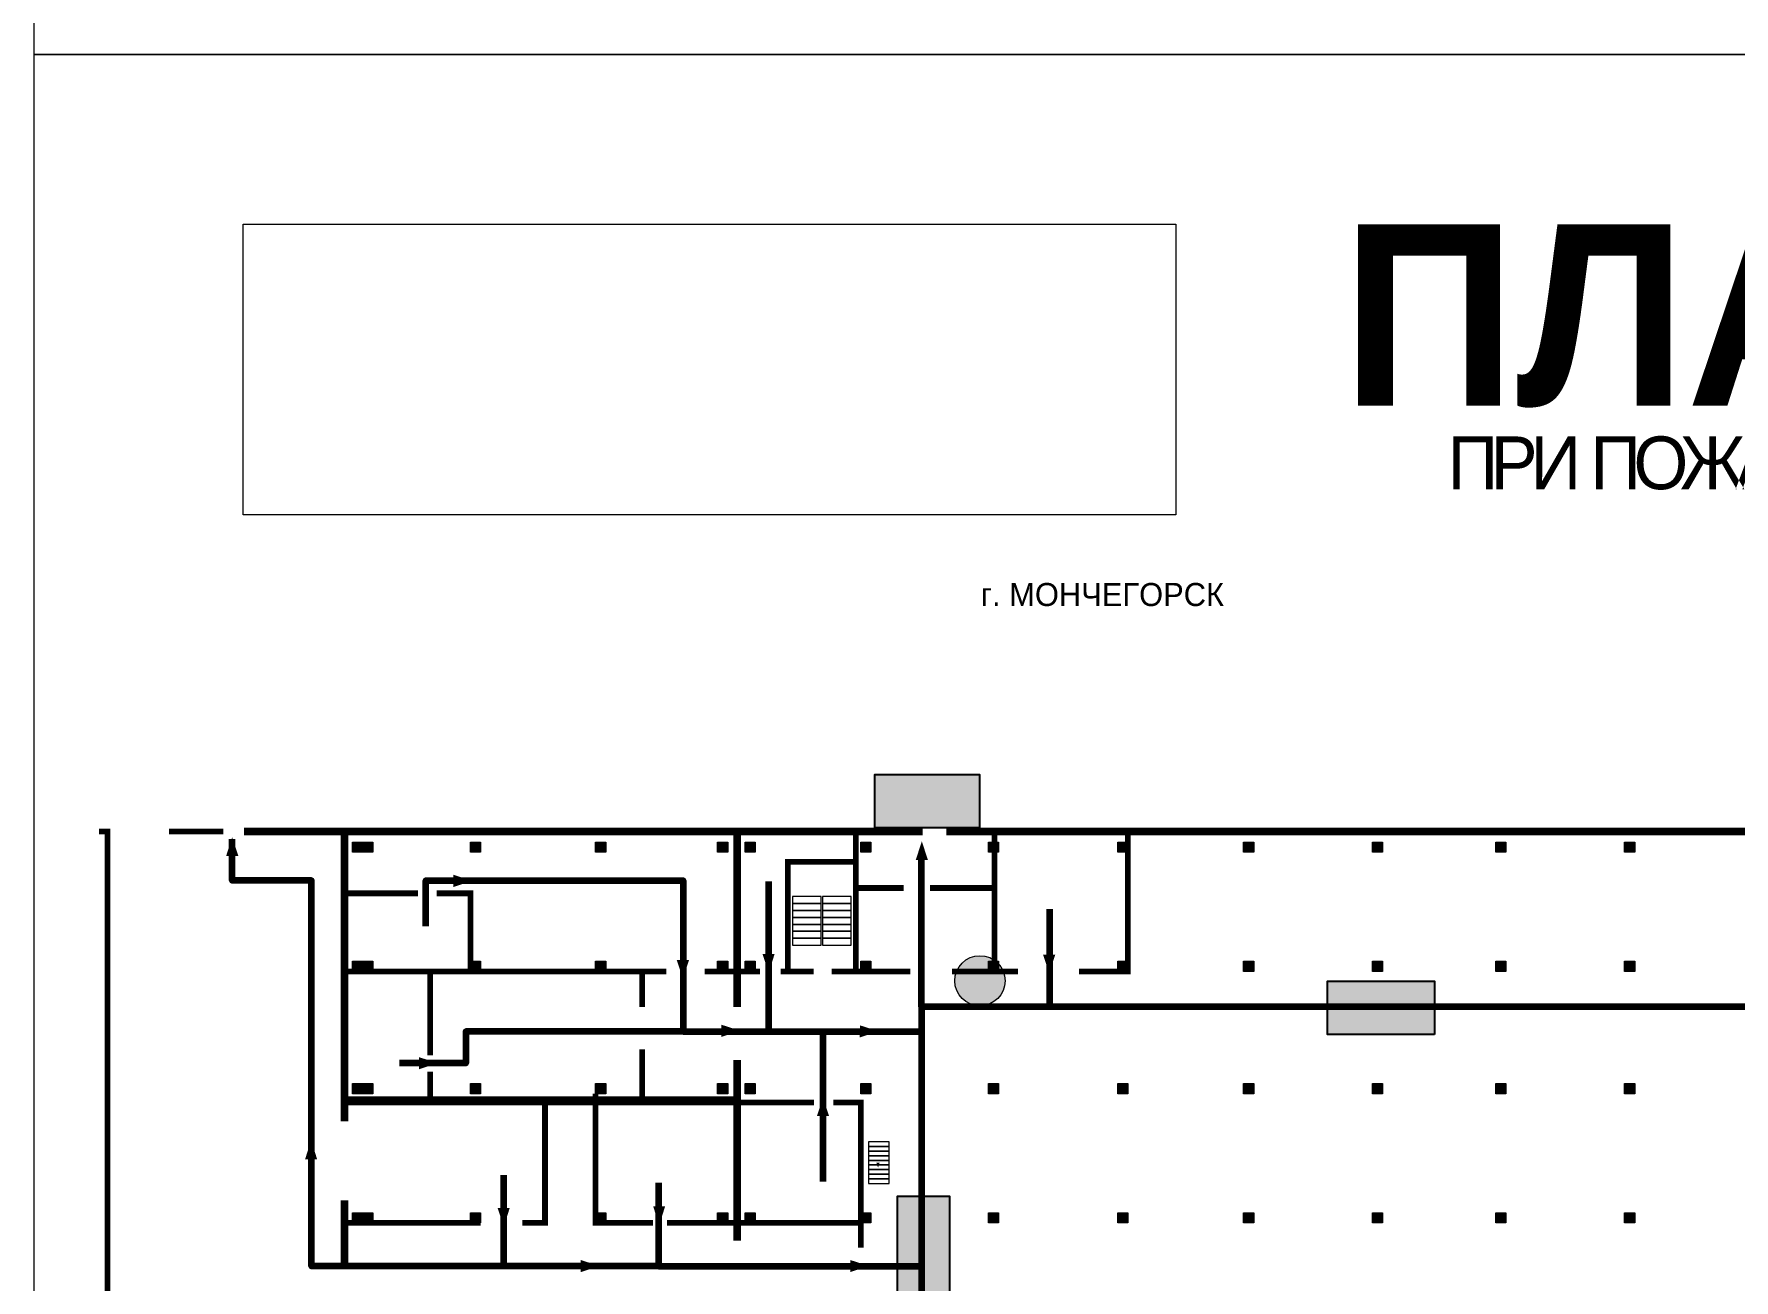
# Model space of a CAD drawing. Header units: millimetres. Extents: x 13810 to 67229, y 12374 to 21950.
# Drawn here: x 26676.6 to 26882.8, y 14398.8 to 14549.9 of the extents above; entities that cross this region are included whole.
import ezdxf

# ---------------------------------------------------------------- set-up
doc = ezdxf.new("R2010")
doc.units = ezdxf.units.MM
doc.layers.add('План_Штампы', color=7, linetype='Continuous')
doc.styles.add('обычный', font='arial.ttf')
picture_1 = doc.add_image_def('image1.jpg', size_in_pixel=(337, 105))

# ---------------------------------------------------------------- blocks, each defined once
blk = doc.blocks.new('A$C7B8C2D5B')
at = {"lineweight": 0}
h = blk.add_hatch(color=5, dxfattribs=at)
h.dxf.hatch_style = 1
h.paths.add_polyline_path([(1.4, -3.02, 1), (-2.11, -3.02, 1)])
at = {"color": 5, "lineweight": 0}
blk.add_circle((-0.36, -3.02), 1.75, dxfattribs=at)
blk = doc.blocks.new('A$C32E8229D')
at = {"true_color": 0xffffff}
blk.add_hatch(color=7, dxfattribs=at).paths.add_polyline_path([(0, 0), (0, -8), (16, -8), (16, 0)])
h = blk.add_hatch(color=126)
h.paths.add_polyline_path([(0.2, -0.2), (15.8, -0.2), (15.8, -7.8), (0.2, -7.8)])
h.paths.add_polyline_path([(13.49, -2.05), (12.08, -2.05), (11.37, -2.63, 0.162397), (11.29, -2.84), (11.29, -3.63), (10.35, -3.63), (10.35, -4.05), (11.68, -4.05), (11.68, -3.48), (12.26, -4.28), (11.29, -5.1), (11.29, -6.78), (11.85, -6.78), (11.85, -5.44), (12.8, -4.64), (12.8, -5.94), (14.46, -5.94), (14.46, -5.39), (13.45, -5.39), (13.45, -3.97), (12.46, -2.59), (13.15, -2.59), (13.69, -3.34), (14.18, -3)], flags=16)
h.paths.add_polyline_path([(10.74, -1.82, 1), (11.8, -1.82, 1)], flags=16)
h.paths.add_polyline_path([(9.39, -3.59), (5.99, -3.59), (6.56, -3.03), (5.91, -3.03), (5.1, -3.83), (5.91, -4.64), (6.56, -4.64), (5.99, -4.09), (9.39, -4.09)], flags=16)
h.paths.add_polyline_path([(4.29, -1.08), (1.72, -1.08), (1.72, -6.6), (4.29, -6.6)], flags=16)
at = {"color": 126}
blk.add_lwpolyline([(16, -8), (0, -8), (0, 0), (16, 0)], close=True, dxfattribs=at)
blk = doc.blocks.new('A$C7B4425F7')
at = {"true_color": 0xffffff}
blk.add_hatch(color=7, dxfattribs=at).paths.add_polyline_path([(0, 0), (-16, 0), (-16, -8), (0, -8)])
h = blk.add_hatch(color=126)
h.paths.add_polyline_path([(-0.2, -0.2), (-15.8, -0.2), (-15.8, -7.8), (-0.2, -7.8)])
h.paths.add_polyline_path([(-11.76, -2.03), (-11.76, -3.66), (-11.17, -3.66, -0.568275), (-11.17, -6.18), (-12.58, -6.18), (-12.58, -2.03)], flags=16)
h.paths.add_polyline_path([(-13.33, -4.12, -0.495768), (-13.59, -6.18), (-15.03, -6.18), (-15.03, -2.03), (-13.59, -2.03, -0.487973)], flags=16)
h.paths.add_polyline_path([(-10.25, -2.03), (-9.48, -2.03), (-9.48, -6.18), (-10.25, -6.18)], flags=16)
h.paths.add_polyline_path([(-13.84, -3.69), (-14.24, -3.69), (-14.24, -3.03), (-13.9, -3.03, -0.692621)], flags=0)
h.paths.add_polyline_path([(-9.15, -2.03), (-8.4, -2.03), (-8.04, -3.07), (-7.68, -2.03), (-6.93, -2.03), (-7.64, -4.1), (-6.93, -6.18), (-7.68, -6.18), (-8.04, -5.14), (-8.4, -6.18), (-9.15, -6.18), (-8.44, -4.1)], flags=16)
h.paths.add_polyline_path([(-11.76, -4.46), (-11.42, -4.46, -0.692621), (-11.36, -5.12), (-11.76, -5.12)], flags=0)
h.paths.add_polyline_path([(-13.9, -5.2), (-14.24, -5.2), (-14.24, -4.55), (-13.84, -4.55, -0.708038)], flags=0)
edge = h.paths.add_edge_path(flags=16)
edge.add_ellipse((-5.51, -4.08), major_axis=(0, 2.05), ratio=0.586184, start_angle=0, end_angle=360)
edge = h.paths.add_edge_path(flags=0)
edge.add_ellipse((-5.51, -4.08), major_axis=(0, 1.14), ratio=0.454828, start_angle=0, end_angle=360)
h.paths.add_polyline_path([(-4.13, -4.96, 0.377264), (-3.48, -4.52, 0.0555), (-3.16, -2.03), (-1.66, -2.03), (-1.66, -4.96), (-0.96, -4.96), (-0.96, -7.01), (-1.75, -7.01), (-1.75, -6.18), (-3.3, -6.18), (-3.3, -7.02), (-4.13, -7.02)], flags=16)
h.paths.add_polyline_path([(-2.73, -2.91), (-2.28, -2.91), (-2.28, -4.96), (-3.05, -4.96, 0.079136)], flags=0)
at = {"color": 126}
blk.add_lwpolyline([(-16, -8), (0, -8), (0, 0), (-16, 0)], close=True, dxfattribs=at)

msp = doc.modelspace()

# ---------------------------------------------------------------- hatches: boundary and pattern name
at = {"lineweight": 0}
h = msp.add_hatch(color=256, dxfattribs=at)
h.dxf.hatch_style = 1
h.paths.add_polyline_path([(26715.21, 14451.9), (26715.21, 14450.67), (26716.43, 14450.67), (26716.43, 14451.9)])
h = msp.add_hatch(color=256, dxfattribs=at)
h.dxf.hatch_style = 1
h.paths.add_polyline_path([(26716.43, 14451.9), (26716.43, 14450.67), (26717.66, 14450.67), (26717.66, 14451.9)])
h = msp.add_hatch(color=256, dxfattribs=at)
h.dxf.hatch_style = 1
h.paths.add_polyline_path([(26729.51, 14451.9), (26729.51, 14450.67), (26730.73, 14450.67), (26730.73, 14451.9)])
h = msp.add_hatch(color=256, dxfattribs=at)
h.dxf.hatch_style = 1
h.paths.add_polyline_path([(26744.69, 14451.9), (26744.69, 14450.67), (26745.91, 14450.67), (26745.91, 14451.9)])
h = msp.add_hatch(color=256, dxfattribs=at)
h.dxf.hatch_style = 1
h.paths.add_polyline_path([(26759.49, 14451.9), (26759.49, 14450.67), (26760.71, 14450.67), (26760.71, 14451.9)])
h = msp.add_hatch(color=256, dxfattribs=at)
h.dxf.hatch_style = 1
h.paths.add_polyline_path([(26762.83, 14451.9), (26762.83, 14450.67), (26764.05, 14450.67), (26764.05, 14451.9)])
h = msp.add_hatch(color=256, dxfattribs=at)
h.dxf.hatch_style = 1
h.paths.add_polyline_path([(26776.84, 14451.9), (26776.84, 14450.67), (26778.06, 14450.67), (26778.06, 14451.9)])
h = msp.add_hatch(color=256, dxfattribs=at)
h.dxf.hatch_style = 1
h.paths.add_polyline_path([(26792.34, 14451.9), (26792.34, 14450.67), (26793.56, 14450.67), (26793.56, 14451.9)])
h = msp.add_hatch(color=256, dxfattribs=at)
h.dxf.hatch_style = 1
h.paths.add_polyline_path([(26808.01, 14451.9), (26808.01, 14450.67), (26809.23, 14450.67), (26809.23, 14451.9)])
h = msp.add_hatch(color=256, dxfattribs=at)
h.dxf.hatch_style = 1
h.paths.add_polyline_path([(26823.28, 14451.9), (26823.28, 14450.67), (26824.5, 14450.67), (26824.5, 14451.9)])
h = msp.add_hatch(color=256, dxfattribs=at)
h.dxf.hatch_style = 1
h.paths.add_polyline_path([(26838.92, 14451.9), (26838.92, 14450.67), (26840.14, 14450.67), (26840.14, 14451.9)])
h = msp.add_hatch(color=256, dxfattribs=at)
h.dxf.hatch_style = 1
h.paths.add_polyline_path([(26853.85, 14451.9), (26853.85, 14450.67), (26855.07, 14450.67), (26855.07, 14451.9)])
h = msp.add_hatch(color=256, dxfattribs=at)
h.dxf.hatch_style = 1
h.paths.add_polyline_path([(26869.49, 14451.9), (26869.49, 14450.67), (26870.71, 14450.67), (26870.71, 14451.9)])
h = msp.add_hatch(color=256, dxfattribs=at)
h.dxf.hatch_style = 1
h.paths.add_polyline_path([(26715.21, 14437.45), (26715.21, 14436.22), (26716.43, 14436.22), (26716.43, 14437.45)])
h = msp.add_hatch(color=256, dxfattribs=at)
h.dxf.hatch_style = 1
h.paths.add_polyline_path([(26716.43, 14437.45), (26716.43, 14436.22), (26717.66, 14436.22), (26717.66, 14437.45)])
h = msp.add_hatch(color=256, dxfattribs=at)
h.dxf.hatch_style = 1
h.paths.add_polyline_path([(26729.51, 14437.45), (26729.51, 14436.22), (26730.73, 14436.22), (26730.73, 14437.45)])
h = msp.add_hatch(color=256, dxfattribs=at)
h.dxf.hatch_style = 1
h.paths.add_polyline_path([(26744.69, 14437.45), (26744.69, 14436.22), (26745.91, 14436.22), (26745.91, 14437.45)])
h = msp.add_hatch(color=256, dxfattribs=at)
h.dxf.hatch_style = 1
h.paths.add_polyline_path([(26759.49, 14437.45), (26759.49, 14436.22), (26760.71, 14436.22), (26760.71, 14437.45)])
h = msp.add_hatch(color=256, dxfattribs=at)
h.dxf.hatch_style = 1
h.paths.add_polyline_path([(26762.83, 14437.45), (26762.83, 14436.22), (26764.05, 14436.22), (26764.05, 14437.45)])
h = msp.add_hatch(color=256, dxfattribs=at)
h.dxf.hatch_style = 1
h.paths.add_polyline_path([(26776.84, 14437.45), (26776.84, 14436.22), (26778.06, 14436.22), (26778.06, 14437.45)])
h = msp.add_hatch(color=256, dxfattribs=at)
h.dxf.hatch_style = 1
h.paths.add_polyline_path([(26792.34, 14437.45), (26792.34, 14436.22), (26793.56, 14436.22), (26793.56, 14437.45)])
h = msp.add_hatch(color=256, dxfattribs=at)
h.dxf.hatch_style = 1
h.paths.add_polyline_path([(26808.01, 14437.45), (26808.01, 14436.22), (26809.23, 14436.22), (26809.23, 14437.45)])
h = msp.add_hatch(color=256, dxfattribs=at)
h.dxf.hatch_style = 1
h.paths.add_polyline_path([(26823.28, 14437.45), (26823.28, 14436.22), (26824.5, 14436.22), (26824.5, 14437.45)])
h = msp.add_hatch(color=256, dxfattribs=at)
h.dxf.hatch_style = 1
h.paths.add_polyline_path([(26838.92, 14437.45), (26838.92, 14436.22), (26840.14, 14436.22), (26840.14, 14437.45)])
h = msp.add_hatch(color=256, dxfattribs=at)
h.dxf.hatch_style = 1
h.paths.add_polyline_path([(26853.85, 14437.45), (26853.85, 14436.22), (26855.07, 14436.22), (26855.07, 14437.45)])
h = msp.add_hatch(color=256, dxfattribs=at)
h.dxf.hatch_style = 1
h.paths.add_polyline_path([(26869.49, 14437.45), (26869.49, 14436.22), (26870.71, 14436.22), (26870.71, 14437.45)])
h = msp.add_hatch(color=256, dxfattribs=at)
h.dxf.hatch_style = 1
h.paths.add_polyline_path([(26715.21, 14422.61), (26715.21, 14421.38), (26716.43, 14421.38), (26716.43, 14422.61)])
h = msp.add_hatch(color=256, dxfattribs=at)
h.dxf.hatch_style = 1
h.paths.add_polyline_path([(26716.43, 14422.61), (26716.43, 14421.38), (26717.66, 14421.38), (26717.66, 14422.61)])
h = msp.add_hatch(color=256, dxfattribs=at)
h.dxf.hatch_style = 1
h.paths.add_polyline_path([(26729.51, 14422.61), (26729.51, 14421.38), (26730.73, 14421.38), (26730.73, 14422.61)])
h = msp.add_hatch(color=256, dxfattribs=at)
h.dxf.hatch_style = 1
h.paths.add_polyline_path([(26744.69, 14422.61), (26744.69, 14421.38), (26745.91, 14421.38), (26745.91, 14422.61)])
h = msp.add_hatch(color=256, dxfattribs=at)
h.dxf.hatch_style = 1
h.paths.add_polyline_path([(26759.49, 14422.61), (26759.49, 14421.38), (26760.71, 14421.38), (26760.71, 14422.61)])
h = msp.add_hatch(color=256, dxfattribs=at)
h.dxf.hatch_style = 1
h.paths.add_polyline_path([(26762.83, 14422.61), (26762.83, 14421.38), (26764.05, 14421.38), (26764.05, 14422.61)])
h = msp.add_hatch(color=256, dxfattribs=at)
h.dxf.hatch_style = 1
h.paths.add_polyline_path([(26776.84, 14422.61), (26776.84, 14421.38), (26778.06, 14421.38), (26778.06, 14422.61)])
h = msp.add_hatch(color=256, dxfattribs=at)
h.dxf.hatch_style = 1
h.paths.add_polyline_path([(26792.34, 14422.61), (26792.34, 14421.38), (26793.56, 14421.38), (26793.56, 14422.61)])
h = msp.add_hatch(color=256, dxfattribs=at)
h.dxf.hatch_style = 1
h.paths.add_polyline_path([(26808.01, 14422.61), (26808.01, 14421.38), (26809.23, 14421.38), (26809.23, 14422.61)])
h = msp.add_hatch(color=256, dxfattribs=at)
h.dxf.hatch_style = 1
h.paths.add_polyline_path([(26823.28, 14422.61), (26823.28, 14421.38), (26824.5, 14421.38), (26824.5, 14422.61)])
h = msp.add_hatch(color=256, dxfattribs=at)
h.dxf.hatch_style = 1
h.paths.add_polyline_path([(26838.92, 14422.61), (26838.92, 14421.38), (26840.14, 14421.38), (26840.14, 14422.61)])
h = msp.add_hatch(color=256, dxfattribs=at)
h.dxf.hatch_style = 1
h.paths.add_polyline_path([(26853.85, 14422.61), (26853.85, 14421.38), (26855.07, 14421.38), (26855.07, 14422.61)])
h = msp.add_hatch(color=256, dxfattribs=at)
h.dxf.hatch_style = 1
h.paths.add_polyline_path([(26869.49, 14422.61), (26869.49, 14421.38), (26870.71, 14421.38), (26870.71, 14422.61)])
h = msp.add_hatch(color=256, dxfattribs=at)
h.dxf.hatch_style = 1
h.paths.add_polyline_path([(26715.21, 14406.94), (26715.21, 14405.71), (26716.43, 14405.71), (26716.43, 14406.94)])
h = msp.add_hatch(color=256, dxfattribs=at)
h.dxf.hatch_style = 1
h.paths.add_polyline_path([(26716.43, 14406.94), (26716.43, 14405.71), (26717.66, 14405.71), (26717.66, 14406.94)])
h = msp.add_hatch(color=256, dxfattribs=at)
h.dxf.hatch_style = 1
h.paths.add_polyline_path([(26729.51, 14406.94), (26729.51, 14405.71), (26730.73, 14405.71), (26730.73, 14406.94)])
h = msp.add_hatch(color=256, dxfattribs=at)
h.dxf.hatch_style = 1
h.paths.add_polyline_path([(26744.69, 14406.94), (26744.69, 14405.71), (26745.91, 14405.71), (26745.91, 14406.94)])
h = msp.add_hatch(color=256, dxfattribs=at)
h.dxf.hatch_style = 1
h.paths.add_polyline_path([(26759.49, 14406.94), (26759.49, 14405.71), (26760.71, 14405.71), (26760.71, 14406.94)])
h = msp.add_hatch(color=256, dxfattribs=at)
h.dxf.hatch_style = 1
h.paths.add_polyline_path([(26762.83, 14406.94), (26762.83, 14405.71), (26764.05, 14405.71), (26764.05, 14406.94)])
h = msp.add_hatch(color=256, dxfattribs=at)
h.dxf.hatch_style = 1
h.paths.add_polyline_path([(26776.84, 14406.94), (26776.84, 14405.71), (26778.06, 14405.71), (26778.06, 14406.94)])
h = msp.add_hatch(color=256, dxfattribs=at)
h.dxf.hatch_style = 1
h.paths.add_polyline_path([(26792.34, 14406.94), (26792.34, 14405.71), (26793.56, 14405.71), (26793.56, 14406.94)])
h = msp.add_hatch(color=256, dxfattribs=at)
h.dxf.hatch_style = 1
h.paths.add_polyline_path([(26808.01, 14406.94), (26808.01, 14405.71), (26809.23, 14405.71), (26809.23, 14406.94)])
h = msp.add_hatch(color=256, dxfattribs=at)
h.dxf.hatch_style = 1
h.paths.add_polyline_path([(26823.28, 14406.94), (26823.28, 14405.71), (26824.5, 14405.71), (26824.5, 14406.94)])
h = msp.add_hatch(color=256, dxfattribs=at)
h.dxf.hatch_style = 1
h.paths.add_polyline_path([(26838.92, 14406.94), (26838.92, 14405.71), (26840.14, 14405.71), (26840.14, 14406.94)])
h = msp.add_hatch(color=256, dxfattribs=at)
h.dxf.hatch_style = 1
h.paths.add_polyline_path([(26853.85, 14406.94), (26853.85, 14405.71), (26855.07, 14405.71), (26855.07, 14406.94)])
h = msp.add_hatch(color=256, dxfattribs=at)
h.dxf.hatch_style = 1
h.paths.add_polyline_path([(26869.49, 14406.94), (26869.49, 14405.71), (26870.71, 14405.71), (26870.71, 14406.94)])

# ---------------------------------------------------------------- linework, layer by layer
at = {"color": 126, "lineweight": 0, "true_color": 0x008754}
for points in [[(26676.58, 14942.45), (27276.58, 14942.45), (27276.58, 14547.45), (26676.58, 14547.45)], [(26676.58, 14547.45), (27276.58, 14547.45), (27276.58, 14152.45), (26676.58, 14152.45)]]:
    msp.add_lwpolyline(points, close=True, dxfattribs=at)
at = {"lineweight": 0}
for points, const_width in [([(26695.5, 14386.85), (26695.5, 14389.63), (26714.04, 14389.63), (26685.48, 14389.63), (26685.48, 14453.18), (26684.45, 14453.18)], 0.693), ([(26692.93, 14453.18), (26699.52, 14453.18)], 0.693), ([(26714.23, 14418.04), (26714.23, 14453.18), (26702.03, 14453.18), (26784.35, 14453.18)], 0.924), ([(26761.87, 14431.89), (26761.87, 14453.26)], 0.924), ([(26782.03, 14446.34), (26776.24, 14446.34), (26776.24, 14436.22), (26776.24, 14453.31), (26776.24, 14449.52), (26768, 14449.52), (26768, 14436.22)], 0.693), ([(26787.21, 14453.18), (26972.95, 14453.18)], 0.924), ([(26793.06, 14436.22), (26793.06, 14453.26)], 0.693), ([(26803.3, 14436.22), (26809.23, 14436.22), (26809.23, 14453.24)], 0.693), ([(26723.16, 14445.69), (26714.23, 14445.69)], 0.693), ([(26729.51, 14436.22), (26729.51, 14445.69), (26725.42, 14445.69)], 0.693), ([(26793.06, 14446.34), (26785.26, 14446.34)], 0.693), ([(26753.28, 14436.22), (26714.27, 14436.22)], 0.693), ([(26724.62, 14436.22), (26724.62, 14426.03)], 0.693), ([(26750.34, 14436.22), (26750.34, 14431.91)], 0.693), ([(26762.03, 14436.22), (26757.92, 14436.22)], 0.693), ([(26764.64, 14436.22), (26762.03, 14436.22)], 0.693), ([(26771.12, 14436.22), (26767.12, 14436.22)], 0.693), ([(26782.85, 14436.22), (26773.33, 14436.22)], 0.693), ([(26795.93, 14436.22), (26787.93, 14436.22)], 0.693), ([(26750.34, 14426.75), (26750.34, 14420.63)], 0.693), ([(26724.62, 14424.05), (26724.62, 14420.8)], 0.693), ([(26761.87, 14403.54), (26761.87, 14425.49)], 0.924), ([(26761.87, 14420.73), (26714.34, 14420.73)], 0.693), ([(26771.16, 14420.31), (26714.46, 14420.31)], 0.693), ([(26735.79, 14405.71), (26738.55, 14405.71), (26738.55, 14420.51)], 0.693), ([(26751.65, 14405.71), (26744.69, 14405.71), (26744.69, 14421.38)], 0.693), ([(26776.84, 14402.7), (26776.84, 14420.31), (26773.51, 14420.31)], 0.693), ([(26714.23, 14400.61), (26714.23, 14408.45)], 0.924), ([(26730.73, 14405.71), (26714.48, 14405.71)], 0.693), ([(26776.84, 14405.71), (26753.34, 14405.71)], 0.693)]:
    msp.add_lwpolyline(points, dxfattribs=dict(at, const_width=const_width))
at = {"color": 126, "lineweight": 100, "true_color": 0x008754}
for points in [[(26733.57, 14400.47), (26710.22, 14400.47), (26710.22, 14447.23), (26700.62, 14447.23), (26700.62, 14452.28)], [(27225.68, 14431.93), (26784.21, 14431.93), (26784.21, 14450.26)], [(26724.08, 14441.71), (26724.08, 14447.23), (26755.31, 14447.23), (26755.31, 14428.95), (26784.21, 14428.95)], [(26765.68, 14428.95), (26765.68, 14447.12)], [(26799.75, 14443.79), (26799.75, 14431.93)], [(26784.21, 14431.93), (26784.21, 14284.62)], [(26755.31, 14428.95), (26728.93, 14428.95), (26728.93, 14425.1), (26720.89, 14425.1)], [(26772.25, 14428.95), (26772.25, 14410.72)], [(26752.33, 14400.47), (26733.57, 14400.47), (26733.57, 14411.5)], [(26752.33, 14410.56), (26752.33, 14400.47), (26784.21, 14400.47)]]:
    msp.add_lwpolyline(points, dxfattribs=at)
at = {"lineweight": 0}
for points in [[(26716.43, 14450.67), (26715.21, 14450.67), (26715.21, 14451.9), (26716.43, 14451.9)], [(26717.66, 14450.67), (26716.43, 14450.67), (26716.43, 14451.9), (26717.66, 14451.9)], [(26730.73, 14450.67), (26729.51, 14450.67), (26729.51, 14451.9), (26730.73, 14451.9)], [(26745.91, 14450.67), (26744.69, 14450.67), (26744.69, 14451.9), (26745.91, 14451.9)], [(26760.71, 14450.67), (26759.49, 14450.67), (26759.49, 14451.9), (26760.71, 14451.9)], [(26764.05, 14450.67), (26762.83, 14450.67), (26762.83, 14451.9), (26764.05, 14451.9)], [(26778.06, 14450.67), (26776.84, 14450.67), (26776.84, 14451.9), (26778.06, 14451.9)], [(26793.56, 14450.67), (26792.34, 14450.67), (26792.34, 14451.9), (26793.56, 14451.9)], [(26809.23, 14450.67), (26808.01, 14450.67), (26808.01, 14451.9), (26809.23, 14451.9)], [(26824.5, 14450.67), (26823.28, 14450.67), (26823.28, 14451.9), (26824.5, 14451.9)], [(26840.14, 14450.67), (26838.92, 14450.67), (26838.92, 14451.9), (26840.14, 14451.9)], [(26855.07, 14450.67), (26853.85, 14450.67), (26853.85, 14451.9), (26855.07, 14451.9)], [(26870.71, 14450.67), (26869.49, 14450.67), (26869.49, 14451.9), (26870.71, 14451.9)], [(26772.06, 14445.3), (26768.57, 14445.3), (26768.57, 14444.45), (26772.06, 14444.45)], [(26775.69, 14445.3), (26772.2, 14445.3), (26772.2, 14444.45), (26775.69, 14444.45)], [(26772.06, 14444.45), (26768.57, 14444.45), (26768.57, 14443.61), (26772.06, 14443.61)], [(26772.06, 14443.61), (26768.57, 14443.61), (26768.57, 14442.77), (26772.06, 14442.77)], [(26772.06, 14442.77), (26768.57, 14442.77), (26768.57, 14441.93), (26772.06, 14441.93)], [(26775.69, 14444.45), (26772.2, 14444.45), (26772.2, 14443.61), (26775.69, 14443.61)], [(26775.69, 14443.61), (26772.2, 14443.61), (26772.2, 14442.77), (26775.69, 14442.77)], [(26775.69, 14442.77), (26772.2, 14442.77), (26772.2, 14441.93), (26775.69, 14441.93)], [(26772.06, 14441.93), (26768.57, 14441.93), (26768.57, 14441.09), (26772.06, 14441.09)], [(26772.06, 14441.09), (26768.57, 14441.09), (26768.57, 14440.24), (26772.06, 14440.24)], [(26775.69, 14441.93), (26772.2, 14441.93), (26772.2, 14441.09), (26775.69, 14441.09)], [(26775.69, 14441.09), (26772.2, 14441.09), (26772.2, 14440.24), (26775.69, 14440.24)], [(26772.06, 14440.24), (26768.57, 14440.24), (26768.57, 14439.4), (26772.06, 14439.4)], [(26775.69, 14440.24), (26772.2, 14440.24), (26772.2, 14439.4), (26775.69, 14439.4)], [(26716.43, 14436.22), (26715.21, 14436.22), (26715.21, 14437.45), (26716.43, 14437.45)], [(26717.66, 14436.22), (26716.43, 14436.22), (26716.43, 14437.45), (26717.66, 14437.45)], [(26730.73, 14436.22), (26729.51, 14436.22), (26729.51, 14437.45), (26730.73, 14437.45)], [(26745.91, 14436.22), (26744.69, 14436.22), (26744.69, 14437.45), (26745.91, 14437.45)], [(26760.71, 14436.22), (26759.49, 14436.22), (26759.49, 14437.45), (26760.71, 14437.45)], [(26764.05, 14436.22), (26762.83, 14436.22), (26762.83, 14437.45), (26764.05, 14437.45)], [(26778.06, 14436.22), (26776.84, 14436.22), (26776.84, 14437.45), (26778.06, 14437.45)], [(26793.56, 14436.22), (26792.34, 14436.22), (26792.34, 14437.45), (26793.56, 14437.45)], [(26809.23, 14436.22), (26808.01, 14436.22), (26808.01, 14437.45), (26809.23, 14437.45)], [(26824.5, 14436.22), (26823.28, 14436.22), (26823.28, 14437.45), (26824.5, 14437.45)], [(26840.14, 14436.22), (26838.92, 14436.22), (26838.92, 14437.45), (26840.14, 14437.45)], [(26855.07, 14436.22), (26853.85, 14436.22), (26853.85, 14437.45), (26855.07, 14437.45)], [(26870.71, 14436.22), (26869.49, 14436.22), (26869.49, 14437.45), (26870.71, 14437.45)], [(26716.43, 14421.38), (26715.21, 14421.38), (26715.21, 14422.61), (26716.43, 14422.61)], [(26717.66, 14421.38), (26716.43, 14421.38), (26716.43, 14422.61), (26717.66, 14422.61)], [(26730.73, 14421.38), (26729.51, 14421.38), (26729.51, 14422.61), (26730.73, 14422.61)], [(26745.91, 14421.38), (26744.69, 14421.38), (26744.69, 14422.61), (26745.91, 14422.61)], [(26760.71, 14421.38), (26759.49, 14421.38), (26759.49, 14422.61), (26760.71, 14422.61)], [(26764.05, 14421.38), (26762.83, 14421.38), (26762.83, 14422.61), (26764.05, 14422.61)], [(26778.06, 14421.38), (26776.84, 14421.38), (26776.84, 14422.61), (26778.06, 14422.61)], [(26793.56, 14421.38), (26792.34, 14421.38), (26792.34, 14422.61), (26793.56, 14422.61)], [(26809.23, 14421.38), (26808.01, 14421.38), (26808.01, 14422.61), (26809.23, 14422.61)], [(26824.5, 14421.38), (26823.28, 14421.38), (26823.28, 14422.61), (26824.5, 14422.61)], [(26840.14, 14421.38), (26838.92, 14421.38), (26838.92, 14422.61), (26840.14, 14422.61)], [(26855.07, 14421.38), (26853.85, 14421.38), (26853.85, 14422.61), (26855.07, 14422.61)], [(26870.71, 14421.38), (26869.49, 14421.38), (26869.49, 14422.61), (26870.71, 14422.61)], [(26780.3, 14415.53), (26777.8, 14415.53), (26777.8, 14414.97), (26780.3, 14414.97)], [(26780.3, 14414.97), (26777.8, 14414.97), (26777.8, 14414.41), (26780.3, 14414.41)], [(26780.3, 14414.41), (26777.8, 14414.41), (26777.8, 14413.86), (26780.3, 14413.86)], [(26780.3, 14413.86), (26777.8, 14413.86), (26777.8, 14413.3), (26780.3, 14413.3)], [(26780.3, 14413.3), (26777.8, 14413.3), (26777.8, 14412.74), (26780.3, 14412.74)], [(26780.3, 14412.74), (26777.8, 14412.74), (26777.8, 14412.19), (26780.3, 14412.19)], [(26780.3, 14412.19), (26777.8, 14412.19), (26777.8, 14411.63), (26780.3, 14411.63)], [(26780.3, 14411.63), (26777.8, 14411.63), (26777.8, 14411.07), (26780.3, 14411.07)], [(26780.3, 14411.07), (26777.8, 14411.07), (26777.8, 14410.51), (26780.3, 14410.51)], [(26716.43, 14405.71), (26715.21, 14405.71), (26715.21, 14406.94), (26716.43, 14406.94)], [(26717.66, 14405.71), (26716.43, 14405.71), (26716.43, 14406.94), (26717.66, 14406.94)], [(26730.73, 14405.71), (26729.51, 14405.71), (26729.51, 14406.94), (26730.73, 14406.94)], [(26745.91, 14405.71), (26744.69, 14405.71), (26744.69, 14406.94), (26745.91, 14406.94)], [(26760.71, 14405.71), (26759.49, 14405.71), (26759.49, 14406.94), (26760.71, 14406.94)], [(26764.05, 14405.71), (26762.83, 14405.71), (26762.83, 14406.94), (26764.05, 14406.94)], [(26778.06, 14405.71), (26776.84, 14405.71), (26776.84, 14406.94), (26778.06, 14406.94)], [(26793.56, 14405.71), (26792.34, 14405.71), (26792.34, 14406.94), (26793.56, 14406.94)], [(26809.23, 14405.71), (26808.01, 14405.71), (26808.01, 14406.94), (26809.23, 14406.94)], [(26824.5, 14405.71), (26823.28, 14405.71), (26823.28, 14406.94), (26824.5, 14406.94)], [(26840.14, 14405.71), (26838.92, 14405.71), (26838.92, 14406.94), (26840.14, 14406.94)], [(26855.07, 14405.71), (26853.85, 14405.71), (26853.85, 14406.94), (26855.07, 14406.94)], [(26870.71, 14405.71), (26869.49, 14405.71), (26869.49, 14406.94), (26870.71, 14406.94)]]:
    msp.add_lwpolyline(points, close=True, dxfattribs=at)
at = {"layer": 'План_Штампы', "color": 126, "true_color": 0x008754}
for points in [[(26701.36, 14450.23), (26699.88, 14450.23), (26700.61, 14452.5)], [(26784.99, 14449.74), (26783.52, 14449.75), (26784.25, 14452.01)], [(26727.45, 14446.46), (26727.45, 14447.94), (26729.71, 14447.21)], [(26754.53, 14437.59), (26756.01, 14437.59), (26755.28, 14435.33)], [(26764.93, 14438.34), (26766.4, 14438.34), (26765.68, 14436.07)], [(26798.96, 14438.25), (26800.43, 14438.25), (26799.7, 14435.98)], [(26759.95, 14428.27), (26759.95, 14429.75), (26762.22, 14429.02)], [(26776.73, 14428.21), (26776.74, 14429.68), (26779, 14428.95)], [(26723.26, 14424.35), (26723.26, 14425.82), (26725.52, 14425.09)], [(26773, 14418.66), (26771.53, 14418.66), (26772.26, 14420.93)], [(26710.92, 14413.43), (26709.45, 14413.43), (26710.18, 14415.69)], [(26751.66, 14407.74), (26753.13, 14407.74), (26752.4, 14405.47)], [(26732.8, 14407.51), (26734.27, 14407.51), (26733.55, 14405.25)], [(26742.88, 14399.74), (26742.88, 14401.21), (26745.14, 14400.49)], [(26775.57, 14399.74), (26775.57, 14401.21), (26777.83, 14400.49)]]:
    msp.add_solid(points, dxfattribs=at)
at = {"layer": 'План_Штампы'}
msp.add_solid([(26778.74, 14413.01), (26779.13, 14413.01), (26778.94, 14412.4)], dxfattribs=at)

# ---------------------------------------------------------------- block references
at = {"xscale": 1.741935482621193, "yscale": 1.741935482621193, "zscale": 1.741935482621193, "rotation": 180}
msp.add_blockref('A$C7B8C2D5B', (26790.67, 14429.82), dxfattribs=at)
at = {"layer": 'План_Штампы', "xscale": 0.8, "yscale": 0.8, "zscale": 0.8}
msp.add_blockref('A$C7B4425F7', (26791.3, 14460.07), dxfattribs=at)
at = {"layer": 'План_Штампы', "color": 126, "true_color": 0x008754}
for p, xscale, yscale, zscale, rotation in [((26833.47, 14435.03), 0.8100087101568005, 0.8100087101568005, 0.8100087101568005, 359.9978653237144), ((26781.25, 14408.93), -0.8, 0.8, 0.8, 90)]:
    msp.add_blockref('A$C32E8229D', p, dxfattribs=dict(at, xscale=xscale, yscale=yscale, zscale=zscale, rotation=rotation))

# ---------------------------------------------------------------- texts
at = {"lineweight": 0, "style": 'обычный'}
for s, insert, char_height, width, attachment_point in [('{\\fProxima Nova Rg|b1|i0|c204|p2;ПЛАН ЭВАКУАЦИИ}', (26835.2, 14526.86), 22, 493.8901, 1), ('\\pi-8.4,l8.4,t8.4;{\\fProxima Nova Rg|b0|i0|c204|p2;г. МОНЧЕГОРСК\\H1.1997x; }', (26806.15, 14481.92), 2.8, 126.6484, 5)]:
    msp.add_mtext(s, dxfattribs=dict(at, insert=insert, char_height=char_height, width=width, attachment_point=attachment_point))
at = {"color": 0, "lineweight": 0, "insert": (26985.47, 14501.29), "char_height": 8, "width": 449.2158, "attachment_point": 5, "style": 'обычный'}
msp.add_mtext('{\\fArial Black|b1|i0|c204|p34;\\H2x;\\T0.85;  \\fArial Narrow|b0|i0|c204|p34;\\H0.8x;\\W0.9;\\P\\fProxima Nova Rg|b0|i0|c204|p2;\\H0.5x;\\W1;\\C256;ПРИ ПОЖАРЕ  ИЛИ ДРУГИХ ЧРЕЗВЫЧАЙНЫХ СИТУАЦИЯХ  ИЗ ПОМЕЩЕНИЙ \\fProxima Nova Rg|b1|i0|c204|p2;\\H1.25x;\\PЦЭН-2: ГМО +0,00}', dxfattribs=at)

# ---------------------------------------------------------------- pictures from other files: only their frames are drawn
at = {"color": 7, "lineweight": 0, "true_color": 0xf5f5ff}
image = msp.add_image(picture_1, insert=(26701.94, 14491.61), size_in_units=(113.11, 35.24), dxfattribs=at)
image.dxf.flags = 7

doc.saveas('drawing.dxf')
